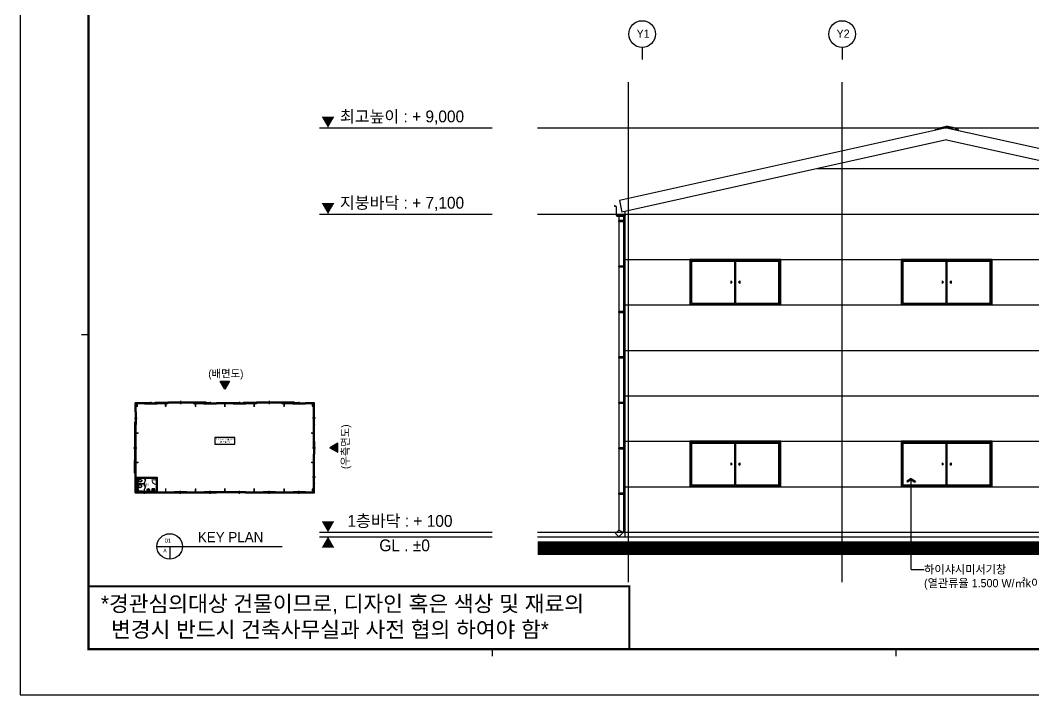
# Model space of a CAD drawing. Header units: millimetres. Extents: x 1296959 to 4552731, y -1798654 to -1542890.
# Drawn here: x 4468631 to 4490929, y -1572590 to -1557750 of the extents above; entities that cross this region are included whole.
import ezdxf
from ezdxf.enums import TextEntityAlignment as Align

# ---------------------------------------------------------------- set-up
doc = ezdxf.new("R2010")
doc.units = ezdxf.units.MM
doc.header["$LTSCALE"] = 100
doc.linetypes.add('CEN', pattern=[62, 60, -1, 0, -1])
for name, color, linetype in [('253', 253, 'Continuous'), ('7TXT', 7, 'Continuous'), ('9', 9, 'Continuous'), ('CEN', 1, 'CEN'), ('COL', 2, 'Continuous'), ('DIM', 7, 'Continuous'), ('EL', 9, 'Continuous'), ('LED', 7, 'Continuous'), ('TEX', 3, 'Continuous'), ('TXT', 3, 'Continuous'), ('WAL', 3, 'Continuous'), ('WIN', 4, 'Continuous')]:
    doc.layers.add(name, color=color, linetype=linetype)
doc.styles.add('굴림', font='gulim.ttc')
doc.styles.add('돋움', font='gulim.ttc')
doc.styles.add('돋움체', font='gulim.ttc')
doc.styles.add('돋음', font='gulim.ttc')

# ---------------------------------------------------------------- blocks, each defined once
blk = doc.blocks.new('arrow1')
for p, q in [((0, 0), (0.29, 0.5)), ((0, 0), (0.29, -0.5)), ((0.16, 0), (0.41, 0.43)), ((0.16, 0), (0.41, -0.43)), ((0.29, 0.5), (0.41, 0.43)), ((0.29, -0.5), (0.41, -0.43))]:
    blk.add_line(p, q)
blk = doc.blocks.new('A$C2418377B')
h = blk.add_hatch(color=253)
h.dxf.hatch_style = 1
h.paths.add_polyline_path([(348, 30), (200, 286), (52, 30)])
at = {"layer": 'COL'}
for points in [[(400, 0), (200, 346), (0, 0)], [(348, 30), (200, 286), (52, 30)]]:
    blk.add_lwpolyline(points, close=True, dxfattribs=at)
blk = doc.blocks.new('2P-D202')
at = {"color": 0, "lineweight": 15}
for p, q in [((0, 50), (0, -50)), ((29, 50), (0, 50)), ((29, 50), (29, 755)), ((65, 50), (29, 50)), ((29, 14), (29, 50)), ((50, 14), (29, 14)), ((50, -50), (50, 14)), ((65, 50), (65, 756)), ((771, 14), (750, 14)), ((771, 14), (750, 14)), ((750, 14), (750, -50)), ((800, 50), (771, 50)), ((771, 50), (771, 14)), ((800, -50), (800, 50)), ((50, -50), (0, -50)), ((800, -50), (750, -50))]:
    blk.add_line(p, q, dxfattribs=at)
blk.add_arc((65, 50), 706, 0, 93.33411, dxfattribs=at)
blk = doc.blocks.new('2p-t101')
at = {"color": 0}
for p, q in [((475, -50), (0, -50)), ((58, -288), (58, -66)), ((58, -66), (225, -66)), ((202, -144), (264, -144)), ((232, -175), (232, -113))]:
    blk.add_line(p, q, dxfattribs=at)
blk.add_lwpolyline([(425, -375), (475, -325), (475, 0), (0, 0), (0, -325), (50, -375)], close=True, dxfattribs=at)
for points in [[(240, -66), (408, -66), (408, -288, -0.2728149), (401, -300, -0.0701454), (356, -317, -0.0326796), (305, -325, -0.0236712), (233, -328, -0.0236712), (161, -325, -0.0326796), (109, -317, -0.0701454), (64, -300, -0.2728149), (58, -288, -0.2728149)], [(224, -17), (227, -87, 1), (239, -87), (242, -17)]]:
    blk.add_lwpolyline(points, format="xyb", dxfattribs=at)
for centre, radius in [((206, -34), 15.3), ((233, -144), 15), ((260, -34), 15.3)]:
    blk.add_circle(centre, radius, dxfattribs=at)
for start, end in [(90, 181.90915), (358.09085, 90)]:
    blk.add_arc((233, -17), 9.19, start, end, dxfattribs=at)
blk = doc.blocks.new('2p-t204')
at = {"color": 0}
for p, q in [((-150, -217), (155, -217)), ((-150, -255), (150, -255)), ((-85, -235), (-65, -235)), ((-85, -265), (-85, -235)), ((-65, -265), (-85, -265)), ((-65, -235), (-65, -265)), ((65, -265), (65, -235)), ((65, -235), (85, -235)), ((85, -265), (65, -265)), ((85, -235), (85, -265))]:
    blk.add_line(p, q, dxfattribs=at)
blk.add_lwpolyline([(150, -217), (189, -350, -0.0576804), (202, -461, -0.0651218), (186, -587, -0.0779058), (143, -683, -0.1071771), (72, -754, -0.1441368), (0, -776), (-67, -759, -0.1071771), (-143, -683, -0.0779058), (-186, -587, -0.0651218), (-202, -461, -0.057645), (-189, -350), (-150, -217), (-155, -217), (-235, -210, -0.2867962), (-260, -170), (-260, -10, -0.4142136), (-250, 0), (250, 0, -0.4142136), (260, -10), (260, -170, -0.2867962), (235, -210), (150, -217)], format="xyb", dxfattribs=at)
blk.add_lwpolyline([(87, -276), (94, -282), (101, -288), (108, -295), (115, -303), (122, -312), (129, -321), (136, -331), (142, -340), (148, -350), (154, -360), (159, -370), (164, -381), (168, -391), (172, -401), (175, -411), (178, -421), (181, -431), (183, -441), (184, -450), (186, -459), (187, -468), (187, -475), (188, -482), (188, -487), (188, -491), (189, -495), (188, -497), (188, -499), (188, -502), (187, -504), (187, -508), (186, -512), (186, -517), (185, -524), (184, -531), (183, -539), (181, -548), (180, -556), (179, -565), (177, -573), (176, -582), (174, -589), (172, -597), (171, -604), (169, -610), (168, -615), (166, -620), (165, -624), (164, -627), (164, -629), (163, -631), (162, -633), (161, -635), (160, -636), (159, -639), (157, -641), (155, -645), (152, -649), (149, -654), (146, -659), (142, -665), (137, -672), (132, -678), (127, -685), (122, -692), (116, -699), (109, -706), (103, -712), (96, -719), (88, -725), (81, -731), (73, -737), (64, -742), (56, -746), (47, -750), (37, -753), (28, -756), (18, -757), (9, -758), (-1, -758), (-11, -758), (-22, -756), (-32, -754), (-41, -751), (-51, -747), (-60, -743), (-69, -738), (-78, -733), (-85, -728), (-93, -722), (-99, -716), (-105, -710), (-111, -703), (-117, -697), (-122, -690), (-127, -684), (-131, -677), (-136, -671), (-140, -664), (-144, -658), (-148, -651), (-151, -644), (-155, -638), (-158, -631), (-161, -624), (-164, -617), (-167, -610), (-169, -603), (-171, -595), (-174, -587), (-176, -580), (-178, -571), (-180, -563), (-182, -555), (-184, -546), (-186, -537), (-187, -528), (-189, -519), (-189, -509), (-190, -500), (-190, -490), (-190, -481), (-189, -471), (-188, -461), (-186, -451), (-184, -441), (-182, -431), (-179, -421), (-176, -411), (-172, -401), (-168, -391), (-164, -381), (-159, -370), (-154, -360), (-149, -350), (-143, -340), (-136, -331), (-129, -321), (-123, -312), (-115, -303), (-108, -295), (-101, -288), (-94, -282), (-87, -276), (-80, -272), (-74, -269), (-67, -267), (-61, -265), (-54, -264), (-48, -264), (-41, -264), (-33, -264), (-25, -264), (-17, -264), (-8, -264), (0, -264), (9, -264), (17, -264), (26, -264), (33, -264), (41, -264), (48, -264), (54, -264), (61, -265), (67, -267), (74, -269), (80, -272)], close=True, dxfattribs=at)
blk.add_lwpolyline([(155, -217), (150, -217)], dxfattribs=at)
for centre, start, end in [((-148, -267), 98.70374, 171.29626), ((148, -267), 8.70374, 81.29626)]:
    blk.add_arc(centre, 11.9, start, end, dxfattribs=at)
blk = doc.blocks.new('2p-t206')
at = {"color": 0}
for p, q in [((-90, -25), (-90, 0)), ((-15, 0), (-15, -50)), ((15, 0), (15, -50)), ((90, -25), (90, 0)), ((-40, -25), (-90, -25)), ((-25, -40), (-40, -25)), ((-25, -65), (-25, -40)), ((-25, -110), (-25, -105)), ((-25, -105), (25, -105)), ((25, -110), (-25, -110)), ((-10, -95), (-10, -105)), ((10, -95), (10, -105)), ((25, -40), (40, -25)), ((25, -65), (25, -40)), ((25, -105), (25, -110)), ((40, -25), (90, -25))]:
    blk.add_line(p, q, dxfattribs=at)
for points in [[(230, 0), (230, -135), (230, -265, -0.1989124), (229, -269, -0.1989124), (225, -270), (215, -270), (195, -270, -0.1989124), (193, -269, -0.0633132), (190, -265, -0.1572518), (187, -252, 0.0932535), (185, -230, 0.3375473), (80, -310, -0.389909), (0, -360, -0.389909), (-80, -310, 0.3375473), (-185, -230, 0.0932535), (-187, -252, -0.1572518), (-190, -265, -0.0633132), (-193, -269, -0.1989124), (-195, -270), (-215, -270), (-225, -270, -0.1989124), (-229, -269, -0.1989124), (-230, -265), (-230, -135), (-230, 0)], [(-170, -190, -0.0288429), (-149, -192, -0.0428339), (-135, -195, -0.0262801), (-102, -208, -0.0690188), (-90, -215, -0.0455804), (-76, -229, -0.0437988), (-65, -245, -0.0251727), (-56, -263, 0.0200716), (-45, -285, 0.022189), (-35, -302, 0.0274827), (-25, -315, 0.1704976), (-18, -319, 0.0806116), (0, -320)], [(170, -190, 0.0288429), (149, -192, 0.0428339), (135, -195, 0.0262801), (102, -208, 0.0690188), (90, -215, 0.0455804), (76, -229, 0.0437988), (65, -245, 0.0251727), (56, -263, -0.0200716), (45, -285, -0.022189), (35, -302, -0.0274827), (25, -315, -0.1704976), (18, -319, -0.0806116), (0, -320)]]:
    blk.add_lwpolyline(points, format="xyb", dxfattribs=at)
blk.add_circle((0, -70), 25, dxfattribs=at)
for centre, radius, start, end in [((146, -325), 345, 159.44395, 163.92721), ((-66, -246), 118, 151.78341, 159.44395), ((-106, -224), 72.1, 143.1301, 151.78341), ((-66, -254), 122, 136.48621, 143.1301), ((-87, -235), 94.2, 118.61046, 136.48621), ((-71, -264), 127, 103.25158, 118.61046), ((-55, -331), 196, 101.30993, 103.25158), ((215, -1683), 1575, 100.62458, 101.30993), ((-22, -416), 286, 93.81407, 100.62458), ((-13, -553), 423, 88.21474, 93.81407), ((13, -553), 423, 86.18593, 91.78526), ((22, -416), 286, 79.37542, 86.18593), ((-215, -1683), 1575, 78.69007, 79.37542), ((55, -331), 196, 76.74842, 78.69007), ((71, -264), 127, 61.38954, 76.74842), ((87, -235), 94.2, 43.51379, 61.38954), ((66, -254), 122, 36.8699, 43.51379), ((106, -224), 72.1, 28.21659, 36.8699), ((66, -246), 118, 20.55605, 28.21659), ((-146, -325), 345, 16.07279, 20.55605)]:
    blk.add_arc(centre, radius, start, end, dxfattribs=at)
blk = doc.blocks.new('A$C6FF5547D')
at = {"layer": '9'}
for p, q in [((2720, 14450), (2720, 14000)), ((7420, 14595), (7420, 14071)), ((12070, 14450), (12070, 14000)), ((16670, 14450), (16670, 14000)), ((21320, 14595), (21320, 14071)), ((26020, 14450), (26020, 14000)), ((295, 12875), (295, 14300)), ((1720, 14300), (295, 14300)), ((295, 12875), (295, 10875)), ((445, 12875), (295, 12875)), ((295, 12845), (295, 10935)), ((320, 11905), (320, 12770)), ((337, 11905), (337, 12770)), ((349, 11905), (349, 12770)), ((365, 11905), (365, 12830)), ((445, 12875), (445, 14150)), ((1720, 14150), (445, 14150)), ((445, 12875), (445, 10875)), ((445, 10905), (445, 12815)), ((1720, 14300), (3720, 14300)), ((1720, 14300), (1720, 14150)), ((1720, 14150), (3720, 14150)), ((1750, 14300), (3660, 14300)), ((2690, 14230), (1765, 14230)), ((3690, 14150), (1780, 14150)), ((2690, 14275), (1825, 14275)), ((2690, 14258), (1825, 14258)), ((2690, 14246), (1825, 14246)), ((3615, 14176), (2690, 14176)), ((3615, 14221), (2750, 14221)), ((3615, 14204), (2750, 14204)), ((3615, 14192), (2750, 14192)), ((5420, 14300), (3720, 14300)), ((3720, 14300), (3720, 14150)), ((5420, 14150), (3720, 14150)), ((5420, 14300), (5420, 14150)), ((9420, 14300), (9420, 14150)), ((11070, 14300), (9420, 14300)), ((11070, 14150), (9420, 14150)), ((11070, 14300), (13070, 14300)), ((11070, 14300), (11070, 14150)), ((11070, 14150), (13070, 14150)), ((11100, 14300), (13010, 14300)), ((12040, 14230), (11115, 14230)), ((13040, 14150), (11130, 14150)), ((12040, 14275), (11175, 14275)), ((12040, 14258), (11175, 14258)), ((12040, 14246), (11175, 14246)), ((12965, 14176), (12040, 14176)), ((12965, 14221), (12100, 14221)), ((12965, 14204), (12100, 14204)), ((12965, 14192), (12100, 14192)), ((15670, 14300), (13070, 14300)), ((13070, 14300), (13070, 14150)), ((15670, 14150), (13070, 14150)), ((15670, 14300), (17670, 14300)), ((15670, 14300), (15670, 14150)), ((15670, 14150), (17670, 14150)), ((15700, 14300), (17610, 14300)), ((16640, 14230), (15715, 14230)), ((17640, 14150), (15730, 14150)), ((16640, 14275), (15775, 14275)), ((16640, 14258), (15775, 14258)), ((16640, 14246), (15775, 14246)), ((17565, 14176), (16640, 14176)), ((17565, 14221), (16700, 14221)), ((17565, 14204), (16700, 14204)), ((17565, 14192), (16700, 14192)), ((19320, 14300), (17670, 14300)), ((17670, 14300), (17670, 14150)), ((19320, 14150), (17670, 14150)), ((19320, 14300), (19320, 14150)), ((25020, 14300), (23320, 14300)), ((23320, 14300), (23320, 14150)), ((25020, 14150), (23320, 14150)), ((25020, 14300), (25020, 14150)), ((25020, 14300), (27020, 14300)), ((25020, 14150), (27020, 14150)), ((25050, 14300), (26960, 14300)), ((25990, 14230), (25065, 14230)), ((26990, 14150), (25080, 14150)), ((25990, 14275), (25125, 14275)), ((25990, 14258), (25125, 14258)), ((25990, 14246), (25125, 14246)), ((26915, 14176), (25990, 14176)), ((26915, 14221), (26050, 14221)), ((26915, 14204), (26050, 14204)), ((26915, 14192), (26050, 14192)), ((28445, 14300), (27020, 14300)), ((27020, 14300), (27020, 14150)), ((28295, 14150), (27020, 14150)), ((28295, 12875), (28295, 14150)), ((28445, 12875), (28295, 12875)), ((28295, 10875), (28295, 12875)), ((28295, 12845), (28295, 10935)), ((28320, 12770), (28320, 11845)), ((28337, 12770), (28337, 11905)), ((28349, 12770), (28349, 11905)), ((28365, 12770), (28365, 11905)), ((28445, 12875), (28445, 14300)), ((28445, 10875), (28445, 12875)), ((28445, 10905), (28445, 12815)), ((145, 11875), (595, 11875)), ((374, 10980), (374, 11845)), ((391, 10980), (391, 11845)), ((403, 10980), (403, 11845)), ((419, 10980), (419, 11905)), ((28595, 11875), (28145, 11875)), ((28374, 11845), (28374, 10920)), ((28391, 11845), (28391, 10980)), ((28403, 11845), (28403, 10980)), ((28419, 11845), (28419, 10980)), ((295, 9225), (295, 10875)), ((445, 10875), (295, 10875)), ((445, 9225), (445, 10875)), ((28295, 8225), (28295, 10875)), ((28445, 10875), (28295, 10875)), ((28445, 8225), (28445, 10875)), ((295, 9225), (445, 9225)), ((28295, 8225), (28445, 8225)), ((28295, 8225), (28295, 6225)), ((28295, 8195), (28295, 6285)), ((28320, 7255), (28320, 8120)), ((28337, 7255), (28337, 8120)), ((28349, 7255), (28349, 8120)), ((28365, 7255), (28365, 8180)), ((28445, 8225), (28445, 6225)), ((28445, 6255), (28445, 8165)), ((0, 7225), (524, 7225)), ((28145, 7225), (28595, 7225)), ((28374, 6330), (28374, 7195)), ((28391, 6330), (28391, 7195)), ((28403, 6330), (28403, 7195)), ((28419, 6330), (28419, 7255)), ((295, 5225), (445, 5225)), ((295, 150), (295, 5225)), ((445, 300), (445, 5225)), ((28295, 3575), (28295, 6225)), ((28295, 6225), (28445, 6225)), ((28445, 3575), (28445, 6225)), ((28445, 3575), (28295, 3575)), ((28295, 1575), (28295, 3575)), ((28295, 3545), (28295, 1635)), ((28320, 3470), (28320, 2545)), ((28337, 3470), (28337, 2605)), ((28349, 3470), (28349, 2605)), ((28365, 3470), (28365, 2605)), ((28445, 1575), (28445, 3575)), ((28445, 1605), (28445, 3515)), ((445, 2600), (3745, 2600)), ((445, 2450), (3595, 2450)), ((545, 800), (545, 2450)), ((545, 1596), (1740, 1596)), ((1740, 2263), (1740, 2455)), ((1740, 1449), (1740, 1713)), ((1760, 1713), (1740, 1713)), ((1760, 2263), (1760, 2455)), ((1760, 1713), (1939, 2234)), ((1760, 1209), (1760, 1713)), ((3595, 2450), (3595, 2225)), ((3595, 2225), (3595, 1425)), ((3595, 2225), (3745, 2225)), ((3745, 2600), (3745, 2225)), ((3745, 2225), (3745, 1425)), ((28595, 2575), (28145, 2575)), ((28374, 2545), (28374, 1620)), ((28391, 2545), (28391, 1680)), ((28403, 2545), (28403, 1680)), ((28419, 2545), (28419, 1680)), ((295, 150), (1420, 150)), ((670, 700), (445, 700)), ((445, 300), (1420, 300)), ((545, 1576), (1740, 1576)), ((770, 800), (545, 800)), ((670, 700), (670, 300)), ((770, 800), (770, 395)), ((1420, 395), (770, 395)), ((1420, 395), (1420, 300)), ((1420, 395), (2020, 395)), ((1420, 300), (2020, 300)), ((1420, 150), (1420, 300)), ((1420, 150), (2020, 150)), ((1450, 150), (1960, 150)), ((1690, 221), (1465, 221)), ((1990, 300), (1480, 300)), ((1690, 204), (1525, 204)), ((1690, 192), (1525, 192)), ((1690, 176), (1525, 176)), ((1915, 275), (1690, 275)), ((1720, 0), (1720, 450)), ((1740, 1209), (1740, 1429)), ((1740, 395), (1740, 659)), ((1740, 659), (1760, 659)), ((1915, 258), (1750, 258)), ((1915, 246), (1750, 246)), ((1915, 230), (1750, 230)), ((1760, 659), (1939, 1179)), ((1760, 395), (1760, 659)), ((2020, 300), (2020, 395)), ((2020, 395), (3595, 395)), ((2020, 300), (6420, 300)), ((2020, 150), (2020, 300)), ((2020, 150), (6420, 150)), ((3072, 300), (6420, 300)), ((3072, 150), (6420, 150)), ((3595, 1425), (3595, 300)), ((3595, 1425), (3745, 1425)), ((3600, 1425), (3740, 1425)), ((3745, 1425), (3745, 300)), ((6420, 150), (6420, 300)), ((6420, 300), (8420, 300)), ((6420, 150), (8420, 150)), ((6450, 150), (8360, 150)), ((7390, 221), (6465, 221)), ((8390, 300), (6480, 300)), ((7390, 204), (6525, 204)), ((7390, 192), (6525, 192)), ((7390, 176), (6525, 176)), ((8315, 275), (7390, 275)), ((7420, 0), (7420, 450)), ((8315, 258), (7450, 258)), ((8315, 246), (7450, 246)), ((8315, 230), (7450, 230)), ((8420, 300), (11070, 300)), ((8420, 150), (8420, 300)), ((8420, 150), (11070, 150)), ((11070, 150), (11070, 300)), ((11070, 300), (13070, 300)), ((11070, 150), (13070, 150)), ((11100, 150), (13010, 150)), ((12040, 221), (11115, 221)), ((13040, 300), (11130, 300)), ((12040, 204), (11175, 204)), ((12040, 192), (11175, 192)), ((12040, 176), (11175, 176)), ((12965, 275), (12040, 275)), ((12070, 0), (12070, 450)), ((12965, 258), (12100, 258)), ((12965, 246), (12100, 246)), ((12965, 230), (12100, 230)), ((15670, 300), (13070, 300)), ((15670, 300), (13070, 300)), ((13070, 150), (13070, 300)), ((15670, 150), (13070, 150)), ((15670, 150), (13070, 150)), ((15670, 150), (15670, 300)), ((17670, 300), (15670, 300)), ((17670, 150), (15670, 150)), ((15700, 300), (17610, 300)), ((17640, 150), (15730, 150)), ((15775, 275), (16700, 275)), ((15775, 258), (16640, 258)), ((15775, 246), (16640, 246)), ((15775, 230), (16640, 230)), ((16670, 0), (16670, 450)), ((16700, 221), (17625, 221)), ((16700, 204), (17565, 204)), ((16700, 192), (17565, 192)), ((16700, 176), (17565, 176)), ((17670, 300), (20320, 300)), ((17670, 300), (20320, 300)), ((17670, 150), (17670, 300)), ((17670, 150), (20320, 150)), ((17670, 150), (20320, 150)), ((20320, 150), (20320, 300)), ((20320, 300), (22320, 300)), ((20320, 150), (22320, 150)), ((20350, 150), (22260, 150)), ((21290, 221), (20365, 221)), ((22290, 300), (20380, 300)), ((21290, 204), (20425, 204)), ((21290, 192), (20425, 192)), ((21290, 176), (20425, 176)), ((22215, 275), (21290, 275)), ((21320, 0), (21320, 450)), ((22215, 258), (21350, 258)), ((22215, 246), (21350, 246)), ((22215, 230), (21350, 230)), ((22320, 300), (25020, 300)), ((22320, 150), (22320, 300)), ((22320, 150), (25020, 150)), ((25020, 150), (25020, 300)), ((25020, 300), (27020, 300)), ((25020, 150), (27020, 150)), ((25050, 150), (26960, 150)), ((25990, 221), (25065, 221)), ((26990, 300), (25080, 300)), ((25990, 204), (25125, 204)), ((25990, 192), (25125, 192)), ((25990, 176), (25125, 176)), ((26915, 275), (25990, 275)), ((26020, 0), (26020, 450)), ((26915, 258), (26050, 258)), ((26915, 246), (26050, 246)), ((26915, 230), (26050, 230)), ((27020, 300), (28295, 300)), ((27020, 150), (27020, 300)), ((27020, 150), (28445, 150)), ((28295, 300), (28295, 1575)), ((28445, 1575), (28295, 1575)), ((28445, 150), (28445, 1575))]:
    blk.add_line(p, q, dxfattribs=at)
for points in [[(3420, 14350), (3420, 14400), (5420, 14400), (5420, 14350)], [(9420, 14350), (9420, 14400), (5420, 14400), (5420, 14350)], [(11420, 14350), (11420, 14400), (9420, 14400), (9420, 14350)], [(17320, 14350), (17320, 14400), (19320, 14400), (19320, 14350)], [(23320, 14350), (23320, 14400), (19320, 14400), (19320, 14350)], [(25320, 14350), (25320, 14400), (23320, 14400), (23320, 14350)], [(320, 12770), (320, 12830), (365, 12830), (365, 12770)], [(370, 14225), (370, 225), (28370, 225), (28370, 14225)], [(670, 14100), (670, 14089), (586, 14089), (586, 13761), (670, 13761), (670, 13750), (495, 13750), (495, 13761), (579, 13761), (579, 14089), (495, 14089), (495, 14100)], [(1825, 14275), (1765, 14275), (1765, 14230), (1825, 14230)], [(2750, 14275), (2690, 14275), (2690, 14230), (2750, 14230)], [(2750, 14221), (2690, 14221), (2690, 14176), (2750, 14176)], [(3675, 14221), (3615, 14221), (3615, 14176), (3675, 14176)], [(5157, 14100), (5157, 14089), (5073, 14089), (5073, 13761), (5157, 13761), (5157, 13750), (4982, 13750), (4982, 13761), (5066, 13761), (5066, 14089), (4982, 14089), (4982, 14100)], [(9857, 14100), (9857, 14089), (9773, 14089), (9773, 13761), (9857, 13761), (9857, 13750), (9682, 13750), (9682, 13761), (9766, 13761), (9766, 14089), (9682, 14089), (9682, 14100)], [(11175, 14275), (11115, 14275), (11115, 14230), (11175, 14230)], [(12100, 14275), (12040, 14275), (12040, 14230), (12100, 14230)], [(12100, 14221), (12040, 14221), (12040, 14176), (12100, 14176)], [(13025, 14221), (12965, 14221), (12965, 14176), (13025, 14176)], [(14457, 14100), (14457, 14089), (14373, 14089), (14373, 13761), (14457, 13761), (14457, 13750), (14282, 13750), (14282, 13761), (14366, 13761), (14366, 14089), (14282, 14089), (14282, 14100)], [(15775, 14275), (15715, 14275), (15715, 14230), (15775, 14230)], [(16700, 14275), (16640, 14275), (16640, 14230), (16700, 14230)], [(16700, 14221), (16640, 14221), (16640, 14176), (16700, 14176)], [(17625, 14221), (17565, 14221), (17565, 14176), (17625, 14176)], [(19057, 14100), (19057, 14089), (18973, 14089), (18973, 13761), (19057, 13761), (19057, 13750), (18882, 13750), (18882, 13761), (18966, 13761), (18966, 14089), (18882, 14089), (18882, 14100)], [(23757, 14100), (23757, 14089), (23673, 14089), (23673, 13761), (23757, 13761), (23757, 13750), (23582, 13750), (23582, 13761), (23666, 13761), (23666, 14089), (23582, 14089), (23582, 14100)], [(25125, 14275), (25065, 14275), (25065, 14230), (25125, 14230)], [(26050, 14275), (25990, 14275), (25990, 14230), (26050, 14230)], [(26050, 14221), (25990, 14221), (25990, 14176), (26050, 14176)], [(26975, 14221), (26915, 14221), (26915, 14176), (26975, 14176)], [(28070, 14100), (28070, 14089), (28154, 14089), (28154, 13761), (28070, 13761), (28070, 13750), (28245, 13750), (28245, 13761), (28161, 13761), (28161, 14089), (28245, 14089), (28245, 14100)], [(28365, 12830), (28365, 12770), (28320, 12770), (28320, 12830)], [(245, 11225), (195, 11225), (195, 9225), (245, 9225)], [(320, 11845), (320, 11905), (365, 11905), (365, 11845)], [(374, 11845), (374, 11905), (419, 11905), (419, 11845)], [(28365, 11905), (28365, 11845), (28320, 11845), (28320, 11905)], [(28419, 11905), (28419, 11845), (28374, 11845), (28374, 11905)], [(374, 10920), (374, 10980), (419, 10980), (419, 10920)], [(495, 9450), (504, 9450), (504, 9522), (680, 9522), (680, 9450), (689, 9450), (689, 9600), (680, 9600), (680, 9528), (504, 9528), (504, 9600), (495, 9600)], [(28245, 9450), (28236, 9450), (28236, 9522), (28060, 9522), (28060, 9450), (28051, 9450), (28051, 9600), (28060, 9600), (28060, 9528), (28236, 9528), (28236, 9600), (28245, 9600)], [(28419, 10980), (28419, 10920), (28374, 10920), (28374, 10980)], [(245, 9225), (195, 9225), (195, 5225), (245, 5225)], [(28320, 8120), (28320, 8180), (28365, 8180), (28365, 8120)], [(28320, 7195), (28320, 7255), (28365, 7255), (28365, 7195)], [(28374, 7195), (28374, 7255), (28419, 7255), (28419, 7195)], [(245, 3225), (195, 3225), (195, 5225), (245, 5225)], [(495, 4850), (504, 4850), (504, 4922), (680, 4922), (680, 4850), (689, 4850), (689, 5000), (680, 5000), (680, 4928), (504, 4928), (504, 5000), (495, 5000)], [(28245, 4850), (28236, 4850), (28236, 4922), (28060, 4922), (28060, 4850), (28051, 4850), (28051, 5000), (28060, 5000), (28060, 4928), (28236, 4928), (28236, 5000), (28245, 5000)], [(28374, 6270), (28374, 6330), (28419, 6330), (28419, 6270)], [(28365, 3530), (28365, 3470), (28320, 3470), (28320, 3530)], [(28365, 2605), (28365, 2545), (28320, 2545), (28320, 2605)], [(28419, 2605), (28419, 2545), (28374, 2545), (28374, 2605)], [(28419, 1680), (28419, 1620), (28374, 1620), (28374, 1680)], [(670, 350), (670, 361), (586, 361), (586, 689), (670, 689), (670, 700), (495, 700), (495, 689), (579, 689), (579, 361), (495, 361), (495, 350)], [(1525, 176), (1465, 176), (1465, 221), (1525, 221)], [(1750, 230), (1690, 230), (1690, 275), (1750, 275)], [(1750, 176), (1690, 176), (1690, 221), (1750, 221)], [(1975, 230), (1915, 230), (1915, 275), (1975, 275)], [(5157, 350), (5157, 361), (5073, 361), (5073, 689), (5157, 689), (5157, 700), (4982, 700), (4982, 689), (5066, 689), (5066, 361), (4982, 361), (4982, 350)], [(6525, 176), (6465, 176), (6465, 221), (6525, 221)], [(7450, 230), (7390, 230), (7390, 275), (7450, 275)], [(7450, 176), (7390, 176), (7390, 221), (7450, 221)], [(8375, 230), (8315, 230), (8315, 275), (8375, 275)], [(9857, 350), (9857, 361), (9773, 361), (9773, 689), (9857, 689), (9857, 700), (9682, 700), (9682, 689), (9766, 689), (9766, 361), (9682, 361), (9682, 350)], [(11175, 176), (11115, 176), (11115, 221), (11175, 221)], [(12100, 230), (12040, 230), (12040, 275), (12100, 275)], [(12100, 176), (12040, 176), (12040, 221), (12100, 221)], [(13025, 230), (12965, 230), (12965, 275), (13025, 275)], [(14457, 350), (14457, 361), (14373, 361), (14373, 689), (14457, 689), (14457, 700), (14282, 700), (14282, 689), (14366, 689), (14366, 361), (14282, 361), (14282, 350)], [(15715, 230), (15775, 230), (15775, 275), (15715, 275)], [(16640, 230), (16700, 230), (16700, 275), (16640, 275)], [(16640, 176), (16700, 176), (16700, 221), (16640, 221)], [(17565, 176), (17625, 176), (17625, 221), (17565, 221)], [(19057, 350), (19057, 361), (18973, 361), (18973, 689), (19057, 689), (19057, 700), (18882, 700), (18882, 689), (18966, 689), (18966, 361), (18882, 361), (18882, 350)], [(20425, 176), (20365, 176), (20365, 221), (20425, 221)], [(21350, 230), (21290, 230), (21290, 275), (21350, 275)], [(21350, 176), (21290, 176), (21290, 221), (21350, 221)], [(22275, 230), (22215, 230), (22215, 275), (22275, 275)], [(23757, 350), (23757, 361), (23673, 361), (23673, 689), (23757, 689), (23757, 700), (23582, 700), (23582, 689), (23666, 689), (23666, 361), (23582, 361), (23582, 350)], [(25125, 176), (25065, 176), (25065, 221), (25125, 221)], [(26050, 230), (25990, 230), (25990, 275), (26050, 275)], [(26050, 176), (25990, 176), (25990, 221), (26050, 221)], [(26975, 230), (26915, 230), (26915, 275), (26975, 275)], [(28070, 350), (28070, 361), (28154, 361), (28154, 689), (28070, 689), (28070, 700), (28245, 700), (28245, 689), (28161, 689), (28161, 361), (28245, 361), (28245, 350)]]:
    blk.add_lwpolyline(points, close=True, dxfattribs=at)
for points in [[(295, 12875), (445, 12875), (445, 12815), (370, 12815), (370, 12845), (295, 12845), (295, 12875), (295, 12875)], [(1720, 14300), (1720, 14150), (1780, 14150), (1780, 14225), (1750, 14225), (1750, 14300), (1720, 14300), (1720, 14300)], [(3720, 14150), (3720, 14150), (3690, 14150), (3690, 14225), (3660, 14225), (3660, 14300), (3720, 14300), (3720, 14150)], [(11070, 14300), (11070, 14150), (11130, 14150), (11130, 14225), (11100, 14225), (11100, 14300), (11070, 14300), (11070, 14300)], [(13070, 14150), (13070, 14150), (13040, 14150), (13040, 14225), (13010, 14225), (13010, 14300), (13070, 14300), (13070, 14150)], [(15670, 14300), (15670, 14150), (15730, 14150), (15730, 14225), (15700, 14225), (15700, 14300), (15670, 14300), (15670, 14300)], [(17670, 14150), (17670, 14150), (17640, 14150), (17640, 14225), (17610, 14225), (17610, 14300), (17670, 14300), (17670, 14150)], [(25020, 14300), (25020, 14150), (25080, 14150), (25080, 14225), (25050, 14225), (25050, 14300), (25020, 14300), (25020, 14300)], [(27020, 14150), (27020, 14150), (26990, 14150), (26990, 14225), (26960, 14225), (26960, 14300), (27020, 14300), (27020, 14150)], [(28295, 12875), (28295, 12875), (28295, 12845), (28370, 12845), (28370, 12815), (28445, 12815), (28445, 12875), (28295, 12875)], [(445, 10875), (445, 10875), (445, 10905), (370, 10905), (370, 10935), (295, 10935), (295, 10875), (445, 10875)], [(28445, 10875), (28295, 10875), (28295, 10935), (28370, 10935), (28370, 10905), (28445, 10905), (28445, 10875), (28445, 10875)], [(15942, 8846), (12797, 8846), (12797, 7765), (15942, 7765), (15942, 8846)], [(28295, 8225), (28445, 8225), (28445, 8165), (28370, 8165), (28370, 8195), (28295, 8195), (28295, 8225), (28295, 8225)], [(28445, 6225), (28445, 6225), (28445, 6255), (28370, 6255), (28370, 6285), (28295, 6285), (28295, 6225), (28445, 6225)], [(28295, 3575), (28295, 3575), (28295, 3545), (28370, 3545), (28370, 3515), (28445, 3515), (28445, 3575), (28295, 3575)], [(28445, 1575), (28295, 1575), (28295, 1635), (28370, 1635), (28370, 1605), (28445, 1605), (28445, 1575), (28445, 1575)], [(1420, 263), (1420, 300), (1480, 300), (1480, 225), (1450, 225), (1450, 150), (1420, 150), (1420, 188)], [(2020, 263), (2020, 300), (1990, 300), (1990, 225), (1960, 225), (1960, 150), (2020, 150), (2020, 188)], [(6420, 150), (6420, 300), (6480, 300), (6480, 225), (6450, 225), (6450, 150), (6420, 150), (6420, 150)], [(8420, 300), (8420, 300), (8390, 300), (8390, 225), (8360, 225), (8360, 150), (8420, 150), (8420, 300)], [(11070, 150), (11070, 300), (11130, 300), (11130, 225), (11100, 225), (11100, 150), (11070, 150), (11070, 150)], [(13070, 300), (13070, 300), (13040, 300), (13040, 225), (13010, 225), (13010, 150), (13070, 150), (13070, 300)], [(15670, 300), (15670, 300), (15700, 300), (15700, 225), (15730, 225), (15730, 150), (15670, 150), (15670, 300)], [(17670, 150), (17670, 300), (17610, 300), (17610, 225), (17640, 225), (17640, 150), (17670, 150), (17670, 150)], [(20320, 150), (20320, 300), (20380, 300), (20380, 225), (20350, 225), (20350, 150), (20320, 150), (20320, 150)], [(22320, 300), (22320, 300), (22290, 300), (22290, 225), (22260, 225), (22260, 150), (22320, 150), (22320, 300)], [(25020, 150), (25020, 300), (25080, 300), (25080, 225), (25050, 225), (25050, 150), (25020, 150), (25020, 150)], [(27020, 300), (27020, 300), (26990, 300), (26990, 225), (26960, 225), (26960, 150), (27020, 150), (27020, 300)]]:
    blk.add_lwpolyline(points, dxfattribs=at)
for centre in [(1760, 1713), (1760, 659)]:
    blk.add_arc(centre, 550, 71.03502, 92.08394, dxfattribs=at)
for name, p, rotation in [('2p-t204', (545, 2042), 90.00000000000006), ('2p-t101', (3368, 395), 180)]:
    blk.add_blockref(name, p, dxfattribs=dict(at, rotation=rotation))
at = {"layer": '9', "xscale": -1}
for name, p, rotation in [('2P-D202', (3670, 2225), 90), ('2p-t204', (545, 1197), 90), ('2p-t206', (2327, 400), 180)]:
    blk.add_blockref(name, p, dxfattribs=dict(at, rotation=rotation))
at = {"layer": '9'}
for s, height, style, p in [('제2종근린생활시설', 250, '돋움', (14355, 8564)), ('(제조업소)', 250, '돋움', (14341, 8124)), ('화장실', 200, '돋음', (2042, 1449))]:
    blk.add_text(s, height=height, dxfattribs=dict(at, style=style)).set_placement(p, align=Align.MIDDLE_CENTER)

msp = doc.modelspace()

# ---------------------------------------------------------------- linework, layer by layer
at = {"color": 5}
for p, q in [((4468630.99, -1542889.74), (4468630.99, -1572589.74)), ((4468630.99, -1572589.74), (4510680.99, -1572589.74))]:
    msp.add_line(p, q, dxfattribs=at)
for p, q in [((4482313.68, -1558346.43), (4482313.68, -1558613.21)), ((4486713.68, -1558346.43), (4486713.68, -1558613.21)), ((4488757.76, -1560156.58), (4488809.18, -1560146.71)), ((4488757.76, -1560156.58), (4488757.76, -1560170.21)), ((4488809.18, -1560124.42), (4489013.68, -1560082.35)), ((4488809.18, -1560124.42), (4488809.18, -1560146.71)), ((4488818.85, -1560132.33), (4489013.68, -1560092.65)), ((4488818.85, -1560132.33), (4488818.85, -1560156.6)), ((4489218.18, -1560124.42), (4489013.68, -1560082.35)), ((4489208.51, -1560132.33), (4489013.68, -1560092.65)), ((4489208.51, -1560132.33), (4489208.51, -1560156.6)), ((4489218.18, -1560124.42), (4489218.18, -1560146.71)), ((4489269.6, -1560156.58), (4489218.18, -1560146.71)), ((4489269.6, -1560156.58), (4489269.6, -1560170.21)), ((4486168.68, -1561013.21), (4491858.68, -1561013.21)), ((4481714.81, -1561845.01), (4481714.81, -1561814.32)), ((4481738.64, -1561845.01), (4481714.81, -1561845.01)), ((4481738.64, -1561845.01), (4481738.64, -1562045.01)), ((4481938.64, -1562045.01), (4481738.64, -1562045.01)), ((4481938.68, -1562013.21), (4496088.68, -1562013.21)), ((4481938.68, -1562013.21), (4481938.68, -1562045.01)), ((4481938.68, -1563013.21), (4496088.68, -1563013.21)), ((4481938.68, -1564013.21), (4496088.68, -1564013.21)), ((4469980.99, -1564664.74), (4470130.99, -1564664.74)), ((4481938.68, -1565013.21), (4496088.68, -1565013.21)), ((4481938.68, -1566013.21), (4496088.68, -1566013.21)), ((4481938.68, -1567013.21), (4496088.68, -1567013.21)), ((4481938.68, -1568013.21), (4496088.68, -1568013.21)), ((4481938.68, -1569013.21), (4496088.68, -1569013.21)), ((4479017.99, -1571739.74), (4479017.99, -1571589.74)), ((4487905.99, -1571739.74), (4487905.99, -1571589.74))]:
    msp.add_line(p, q)
at = {"color": 7}
for p, q in [((4481758.64, -1562045.01), (4481758.64, -1562065.01)), ((4481918.64, -1562065.01), (4481758.64, -1562065.01)), ((4481918.64, -1562045.01), (4481918.64, -1562065.01))]:
    msp.add_line(p, q, dxfattribs=at)
at = {"color": 3, "const_width": 50}
msp.add_lwpolyline([(4509180.99, -1571589.74), (4470130.99, -1571589.74), (4470130.99, -1543889.74), (4509180.99, -1543889.74)], close=True, dxfattribs=at)
for centre in [(4482313.68, -1558052.91), (4486713.68, -1558052.91)]:
    msp.add_circle(centre, 293.52)
at = {"layer": '253', "const_width": 300}
msp.add_lwpolyline([(4480013.68, -1569363.21), (4498013.68, -1569363.21)], dxfattribs=at)
at = {"layer": '7TXT', "linetype": 'Continuous'}
for points in [[(4475401.96, -1560113.21, 0, 276.8, 0), (4475401.96, -1559873.21, 276.8, 276.8, 0)], [(4475401.96, -1562013.21, 0, 276.8, 0), (4475401.96, -1561773.21, 276.8, 276.8, 0)], [(4475401.96, -1569013.21, 0, 276.8, 0), (4475401.96, -1568773.21, 276.8, 276.8, 0)], [(4475401.96, -1569113.21, 0, 276.8, 0), (4475401.96, -1569353.21, 276.8, 276.8, 0)]]:
    msp.add_lwpolyline(points, format="xyseb", dxfattribs=at)
at = {"layer": 'CEN', "linetype": 'ByBlock', "ltscale": 1000}
for p, q in [((4482013.68, -1570113.21), (4482013.68, -1559113.21)), ((4486713.68, -1570113.21), (4486713.68, -1559113.21)), ((4480013.68, -1560113.21), (4498013.68, -1560113.21)), ((4480013.68, -1562013.21), (4498013.68, -1562013.21)), ((4480013.68, -1569013.21), (4498013.68, -1569013.21)), ((4480013.68, -1569113.21), (4498013.68, -1569113.21))]:
    msp.add_line(p, q, dxfattribs=at)
at = {"layer": 'CEN'}
for p, q in [((4475213.68, -1560113.21), (4479013.68, -1560113.21)), ((4475213.68, -1562013.21), (4479013.68, -1562013.21)), ((4475213.68, -1569013.21), (4479013.68, -1569013.21)), ((4475213.68, -1569113.21), (4479013.68, -1569113.21))]:
    msp.add_line(p, q, dxfattribs=at)
at = {"layer": 'COL'}
msp.add_line((4480013.68, -1569113.21), (4498013.68, -1569113.21), dxfattribs=at)
at = {"layer": 'COL', "const_width": 43.33}
msp.add_lwpolyline([(4470130.99, -1570203.07), (4482029.74, -1570203.07), (4482029.74, -1571589.74), (4470130.99, -1571589.74)], close=True, dxfattribs=at)
at = {"layer": 'DIM'}
for p, q in [((4471639.35, -1569326.62), (4474391.91, -1569326.62)), ((4471919.35, -1569326.62), (4471919.35, -1569606.62))]:
    msp.add_line(p, q, dxfattribs=at)
msp.add_circle((4471919.35, -1569326.62), 280, dxfattribs=at)
at = {"layer": 'EL'}
for p, q in [((4481799.82, -1562065.01), (4481799.82, -1568971.79)), ((4481899.82, -1562065.01), (4481899.82, -1569013.21)), ((4481904.82, -1562166.93), (4481938.68, -1562166.93)), ((4481904.82, -1563166.93), (4481938.68, -1563166.93)), ((4481904.82, -1564166.93), (4481938.68, -1564166.93)), ((4481904.82, -1565166.93), (4481938.68, -1565166.93)), ((4481904.82, -1566166.93), (4481938.68, -1566166.93)), ((4481904.82, -1567166.93), (4481938.68, -1567166.93)), ((4481904.82, -1568166.93), (4481938.68, -1568166.93)), ((4481799.82, -1568971.79), (4481729.11, -1569042.5)), ((4481729.11, -1569042.5), (4481799.82, -1569113.21)), ((4481799.82, -1568971.79), (4481899.82, -1569013.21)), ((4481899.82, -1569013.21), (4481799.82, -1569113.21))]:
    msp.add_line(p, q, dxfattribs=at)
for points in [[(4481904.82, -1562176.93), (4481904.82, -1562156.93), (4481794.82, -1562156.93), (4481794.82, -1562176.93)], [(4481904.82, -1563176.93), (4481904.82, -1563156.93), (4481794.82, -1563156.93), (4481794.82, -1563176.93)], [(4481904.82, -1564176.93), (4481904.82, -1564156.93), (4481794.82, -1564156.93), (4481794.82, -1564176.93)], [(4481904.82, -1565176.93), (4481904.82, -1565156.93), (4481794.82, -1565156.93), (4481794.82, -1565176.93)], [(4481904.82, -1566176.93), (4481904.82, -1566156.93), (4481794.82, -1566156.93), (4481794.82, -1566176.93)], [(4481904.82, -1567176.93), (4481904.82, -1567156.93), (4481794.82, -1567156.93), (4481794.82, -1567176.93)], [(4481904.82, -1568176.93), (4481904.82, -1568156.93), (4481794.82, -1568156.93), (4481794.82, -1568176.93)]]:
    msp.add_lwpolyline(points, close=True, dxfattribs=at)
at = {"layer": 'LED'}
for points in [[(4488233.99, -1569834.58), (4488233.99, -1567832.36)], [(4488233.99, -1569834.58), (4488516.93, -1569834.58)]]:
    msp.add_lwpolyline(points, dxfattribs=at)
at = {"layer": 'WAL'}
for p, q in [((4489013.68, -1560113.21), (4481813.68, -1561716.77)), ((4489013.68, -1560113.21), (4496213.68, -1561716.77)), ((4489013.68, -1560379.58), (4481870.2, -1561970.55)), ((4489013.68, -1560379.58), (4496157.16, -1561970.55)), ((4481813.68, -1561716.77), (4481870.2, -1561970.55)), ((4481938.68, -1569113.21), (4481938.68, -1561955.3))]:
    msp.add_line(p, q, dxfattribs=at)
at = {"layer": 'WIN'}
for p, q in [((4483383.68, -1563033.21), (4485343.68, -1563033.21)), ((4483383.68, -1563993.21), (4483383.68, -1563033.21)), ((4483403.68, -1563053.21), (4484353.68, -1563053.21)), ((4483403.68, -1563973.21), (4483403.68, -1563053.21)), ((4484353.68, -1563993.21), (4484353.68, -1563033.21)), ((4484373.68, -1563973.21), (4484373.68, -1563053.21)), ((4484373.68, -1563053.21), (4485323.68, -1563053.21)), ((4485323.68, -1563973.21), (4485323.68, -1563053.21)), ((4485343.68, -1563993.21), (4485343.68, -1563033.21)), ((4488033.68, -1563033.21), (4489993.68, -1563033.21)), ((4488033.68, -1563993.21), (4488033.68, -1563033.21)), ((4488053.68, -1563053.21), (4489003.68, -1563053.21)), ((4488053.68, -1563973.21), (4488053.68, -1563053.21)), ((4489003.68, -1563993.21), (4489003.68, -1563033.21)), ((4489023.68, -1563973.21), (4489023.68, -1563053.21)), ((4489023.68, -1563053.21), (4489973.68, -1563053.21)), ((4489973.68, -1563973.21), (4489973.68, -1563053.21)), ((4489993.68, -1563993.21), (4489993.68, -1563033.21)), ((4484268.06, -1563484.93), (4484268.06, -1563541.49)), ((4484296.35, -1563513.21), (4484268.06, -1563484.93)), ((4484296.35, -1563513.21), (4484268.06, -1563541.49)), ((4484433.09, -1563513.21), (4484461.37, -1563484.93)), ((4484433.09, -1563513.21), (4484461.37, -1563541.49)), ((4484461.37, -1563484.93), (4484461.37, -1563541.49)), ((4488918.06, -1563484.93), (4488918.06, -1563541.49)), ((4488946.35, -1563513.21), (4488918.06, -1563484.93)), ((4488946.35, -1563513.21), (4488918.06, -1563541.49)), ((4489083.09, -1563513.21), (4489111.37, -1563484.93)), ((4489083.09, -1563513.21), (4489111.37, -1563541.49)), ((4489111.37, -1563484.93), (4489111.37, -1563541.49)), ((4483383.68, -1563993.21), (4485343.68, -1563993.21)), ((4483403.68, -1563973.21), (4484353.68, -1563973.21)), ((4484373.68, -1563973.21), (4485323.68, -1563973.21)), ((4488033.68, -1563993.21), (4489993.68, -1563993.21)), ((4488053.68, -1563973.21), (4489003.68, -1563973.21)), ((4489023.68, -1563973.21), (4489973.68, -1563973.21)), ((4483383.68, -1567033.21), (4485343.68, -1567033.21)), ((4483383.68, -1567993.21), (4483383.68, -1567033.21)), ((4483403.68, -1567053.21), (4484353.68, -1567053.21)), ((4483403.68, -1567973.21), (4483403.68, -1567053.21)), ((4484353.68, -1567993.21), (4484353.68, -1567033.21)), ((4484373.68, -1567973.21), (4484373.68, -1567053.21)), ((4484373.68, -1567053.21), (4485323.68, -1567053.21)), ((4485323.68, -1567973.21), (4485323.68, -1567053.21)), ((4485343.68, -1567993.21), (4485343.68, -1567033.21)), ((4488033.68, -1567033.21), (4489993.68, -1567033.21)), ((4488033.68, -1567993.21), (4488033.68, -1567033.21)), ((4488053.68, -1567053.21), (4489003.68, -1567053.21)), ((4488053.68, -1567973.21), (4488053.68, -1567053.21)), ((4489003.68, -1567993.21), (4489003.68, -1567033.21)), ((4489023.68, -1567973.21), (4489023.68, -1567053.21)), ((4489023.68, -1567053.21), (4489973.68, -1567053.21)), ((4489973.68, -1567973.21), (4489973.68, -1567053.21)), ((4489993.68, -1567993.21), (4489993.68, -1567033.21)), ((4484268.06, -1567484.93), (4484268.06, -1567541.49)), ((4484296.35, -1567513.21), (4484268.06, -1567484.93)), ((4484296.35, -1567513.21), (4484268.06, -1567541.49)), ((4484433.09, -1567513.21), (4484461.37, -1567484.93)), ((4484433.09, -1567513.21), (4484461.37, -1567541.49)), ((4484461.37, -1567484.93), (4484461.37, -1567541.49)), ((4488918.06, -1567484.93), (4488918.06, -1567541.49)), ((4488946.35, -1567513.21), (4488918.06, -1567484.93)), ((4488946.35, -1567513.21), (4488918.06, -1567541.49)), ((4489083.09, -1567513.21), (4489111.37, -1567484.93)), ((4489083.09, -1567513.21), (4489111.37, -1567541.49)), ((4489111.37, -1567484.93), (4489111.37, -1567541.49)), ((4483383.68, -1567993.21), (4485343.68, -1567993.21)), ((4483403.68, -1567973.21), (4484353.68, -1567973.21)), ((4484373.68, -1567973.21), (4485323.68, -1567973.21)), ((4488033.68, -1567993.21), (4489993.68, -1567993.21)), ((4488053.68, -1567973.21), (4489003.68, -1567973.21)), ((4489023.68, -1567973.21), (4489973.68, -1567973.21))]:
    msp.add_line(p, q, dxfattribs=at)
at = {"layer": 'WIN', "color": 3}
for points in [[(4485363.68, -1563013.21), (4483363.68, -1563013.21), (4483363.68, -1564013.21), (4485363.68, -1564013.21)], [(4490013.68, -1563013.21), (4488013.68, -1563013.21), (4488013.68, -1564013.21), (4490013.68, -1564013.21)], [(4485363.68, -1567013.21), (4483363.68, -1567013.21), (4483363.68, -1568013.21), (4485363.68, -1568013.21)], [(4490013.68, -1567013.21), (4488013.68, -1567013.21), (4488013.68, -1568013.21), (4490013.68, -1568013.21)]]:
    msp.add_lwpolyline(points, close=True, dxfattribs=at)

# ---------------------------------------------------------------- block references
at = {"yscale": 0.5, "zscale": 0.5}
for p, xscale, rotation in [((4473032.36, -1565691.55), -0.5, 180), ((4475617.41, -1567255.26), 0.5, 90.00000000000006)]:
    msp.add_blockref('A$C2418377B', p, dxfattribs=dict(at, xscale=xscale, rotation=rotation))
at = {"layer": '9', "xscale": 0.14, "yscale": 0.14, "zscale": 0.14}
msp.add_blockref('A$C6FF5547D', (4471120.54, -1568166.75), dxfattribs=at)
at = {"layer": 'LED', "xscale": -191.9999999999999, "yscale": 191.9999999999999, "zscale": 191.9999999999999, "rotation": 89.99999999999996}
msp.add_blockref('arrow1', (4488233.99, -1567832.36), dxfattribs=at)

# ---------------------------------------------------------------- texts
at = {"layer": 'COL', "style": '굴림'}
for s, p in [('*경관심의대상 건물이므로, 디자인 혹은 색상 및 재료의', (4470406.1, -1570586.37)), ('변경시 반드시 건축사무실과 사전 협의 하여야 함*', (4470628.38, -1571152.15))]:
    msp.add_text(s, height=346.6667, dxfattribs=at).set_placement(p, align=Align.MIDDLE_LEFT)
at = {"layer": 'TEX', "style": '굴림'}
for s, height, p in [('01', 93.333, (4471951.53, -1569153.64)), ('A', 77.78, (4471851.31, -1569375.99))]:
    msp.add_text(s, height=height, dxfattribs=at).set_placement(p, align=Align.TOP_RIGHT)
at = {"layer": 'TXT'}
for s, style, p in [('Y1', '돋움', (4482191.02, -1558043.59)), ('Y2', '돋움', (4486591.02, -1558043.59)), ('하이샤시미서기창', '돋음', (4488516.93, -1569834.58)), ('(열관류율 1.500 W/㎡k이하)', '돋음', (4488516.93, -1570134.58))]:
    msp.add_text(s, height=180, dxfattribs=dict(at, style=style)).set_placement(p, align=Align.MIDDLE_LEFT)
at = {"layer": 'TXT', "style": '돋움'}
for s, p in [('최고높이 : + 9,000', (4475663.97, -1559995.2)), ('지붕바닥 : + 7,100', (4475663.97, -1561895.2)), ('1층바닥 : + 100', (4475829.03, -1568895.2)), ('GL . %%P0', (4476530.75, -1569433.01))]:
    msp.add_text(s, height=260, dxfattribs=at).set_placement(p)
msp.add_text('(배면도)', height=166.667, dxfattribs=at).set_placement((4473154.47, -1565524.7), align=Align.MIDDLE_CENTER)
msp.add_text('(우측면도)', height=166.667, rotation=90, dxfattribs=at).set_placement((4475780.7, -1567133.15), align=Align.MIDDLE_CENTER)
at = {"layer": 'TXT', "style": '돋움체'}
msp.add_text('KEY PLAN', height=225, dxfattribs=at).set_placement((4472538.99, -1569301.84), align=Align.BOTTOM_LEFT)

doc.saveas('drawing.dxf')
